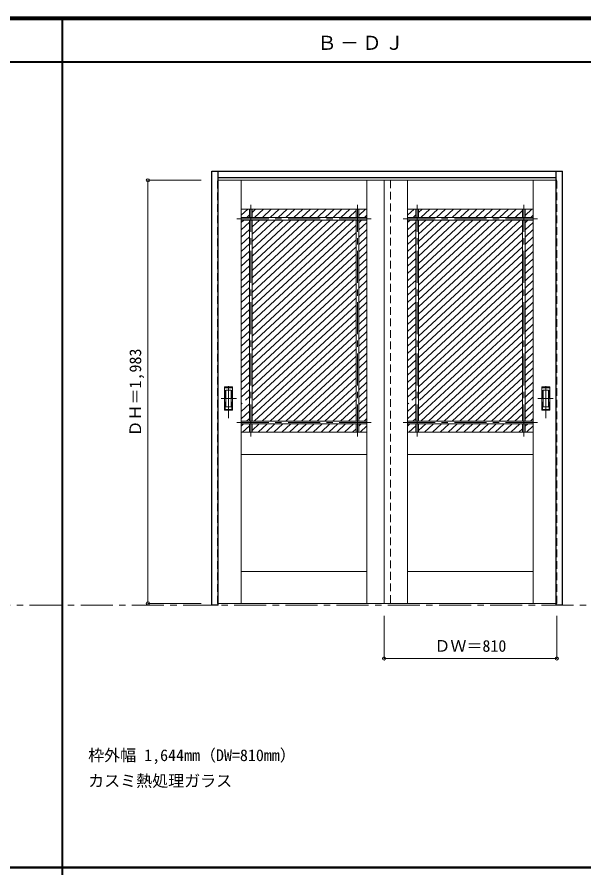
# Model space of a CAD drawing. Units: millimetres, scale not verified. Extents: x -6000 to 5700, y -4307 to 4260.
# Drawn here: x -2909 to -250, y 186 to 4175 of the extents above; entities that cross this region are included whole.
import ezdxf
from ezdxf.enums import TextEntityAlignment as Align

# ---------------------------------------------------------------- set-up
doc = ezdxf.new("R2010")
doc.units = ezdxf.units.MM
doc.header["$LTSCALE"] = 30
doc.header["$PDMODE"] = 32
doc.header["$PDSIZE"] = 15
doc.linetypes.add('CHAIN1', pattern=[8, 5, -1, 1, -1])
doc.linetypes.add('DASHED1', pattern=[1.8, 1.2, -0.6])
for name, color, linetype, lineweight in [('0-2_扉', 7, 'Continuous', 18), ('0-3_仕上げ', 3, 'Continuous', 25), ('0-6_引手', 7, 'Continuous', 18), ('0-B_寸法', 4, 'Continuous', 9), ('0-C_ハッチ', 4, 'Continuous', 9), ('F-1_枠', 6, 'Continuous', 40), ('F-A_文字', 7, 'CHAIN1', 18)]:
    doc.layers.add(name, color=color, linetype=linetype, lineweight=lineweight)
doc.layers.add('0-A_文字', color=7, linetype='Continuous')
doc.styles.add('ＭＳ ゴシック', font='')
doc.styles.get('ＭＳ ゴシック').set_extended_font_data('MS Gothic')

msp = doc.modelspace()

# ---------------------------------------------------------------- linework, layer by layer
at = {"layer": '0-2_扉', "color": 4, "linetype": 'DASHED1', "lineweight": 9}
for p, q in [((-1968, 1426.5), (-1968, 3409.5)), ((-1968, 3409.5), (-1965, 3409.5)), ((-378, 3409.5), (-381, 3409.5)), ((-378, 1426.5), (-378, 3409.5)), ((-1968, 1426.5), (-1965, 1426.5)), ((-378, 1426.5), (-381, 1426.5))]:
    msp.add_line(p, q, dxfattribs=at)
at = {"layer": '0-2_扉'}
for p, q in [((-1158, 3409.5), (-1965, 3409.5)), ((-1858, 3409.5), (-1858, 1426.5)), ((-1268, 3409.5), (-1268, 1426.5)), ((-1188, 3409.5), (-1188, 1426.5)), ((-1188, 3409.5), (-381, 3409.5)), ((-1078, 3409.5), (-1078, 1426.5)), ((-488, 3409.5), (-488, 1426.5)), ((-1268, 3274.5), (-1858, 3274.5)), ((-1819.25, 3274.5), (-1819.25, 3235.75)), ((-1806.75, 3274.5), (-1806.75, 3235.75)), ((-1319.25, 3274.5), (-1319.25, 3235.75)), ((-1306.75, 3274.5), (-1306.75, 3235.75)), ((-1078, 3274.5), (-488, 3274.5)), ((-1039.25, 3274.5), (-1039.25, 3235.75)), ((-1026.75, 3274.5), (-1026.75, 3235.75)), ((-539.25, 3274.5), (-539.25, 3235.75)), ((-526.75, 3274.5), (-526.75, 3235.75)), ((-1268, 3235.75), (-1858, 3235.75)), ((-1078, 3235.75), (-488, 3235.75)), ((-1268, 3223.25), (-1858, 3223.25)), ((-1819.25, 3223.25), (-1819.25, 2280.75)), ((-1806.75, 3223.25), (-1806.75, 2280.75)), ((-1319.25, 3223.25), (-1319.25, 2280.75)), ((-1306.75, 3223.25), (-1306.75, 2280.75)), ((-1078, 3223.25), (-488, 3223.25)), ((-1039.25, 3223.25), (-1039.25, 2280.75)), ((-1026.75, 3223.25), (-1026.75, 2280.75)), ((-539.25, 3223.25), (-539.25, 2280.75)), ((-526.75, 3223.25), (-526.75, 2280.75)), ((-1268, 2280.75), (-1858, 2280.75)), ((-1078, 2280.75), (-488, 2280.75)), ((-1268, 2268.25), (-1858, 2268.25)), ((-1819.25, 2268.25), (-1819.25, 2229.5)), ((-1806.75, 2268.25), (-1806.75, 2229.5)), ((-1319.25, 2268.25), (-1319.25, 2229.5)), ((-1306.75, 2268.25), (-1306.75, 2229.5)), ((-1078, 2268.25), (-488, 2268.25)), ((-1039.25, 2268.25), (-1039.25, 2229.5)), ((-1026.75, 2268.25), (-1026.75, 2229.5)), ((-539.25, 2268.25), (-539.25, 2229.5)), ((-526.75, 2268.25), (-526.75, 2229.5)), ((-1858, 2229.5), (-1268, 2229.5)), ((-488, 2229.5), (-1078, 2229.5)), ((-1268, 2124.5), (-1858, 2124.5)), ((-1078, 2124.5), (-488, 2124.5)), ((-1268, 1576.5), (-1858, 1576.5)), ((-1078, 1576.5), (-488, 1576.5)), ((-1158, 1426.5), (-1965, 1426.5)), ((-1188, 1426.5), (-381, 1426.5))]:
    msp.add_line(p, q, dxfattribs=at)
at = {"layer": '0-2_扉', "linetype": 'CHAIN1'}
for p, q in [((-1813, 2208.43), (-1813, 3295.07)), ((-1313, 2208.43), (-1313, 3295.07)), ((-1033, 2208.43), (-1033, 3295.07)), ((-533, 2208.43), (-533, 3295.07)), ((-1247.81, 3229.5), (-1877.8, 3229.5)), ((-1098.19, 3229.5), (-468.2, 3229.5)), ((-1247.81, 2274.5), (-1877.8, 2274.5)), ((-1098.19, 2274.5), (-468.2, 2274.5))]:
    msp.add_line(p, q, dxfattribs=at)
at = {"layer": '0-3_仕上げ'}
for p, q in [((-1995, 1418), (-1995, 3453)), ((-1995, 3453), (-351, 3453)), ((-1965, 1418), (-1965, 3453)), ((-381, 1427.04), (-381, 3453)), ((-351, 1418), (-351, 3453)), ((-1965, 3423), (-381, 3423)), ((-1965, 1418), (-1995, 1418))]:
    msp.add_line(p, q, dxfattribs=at)
at = {"layer": '0-3_仕上げ', "color": 4, "linetype": 'DASHED1', "lineweight": 9}
msp.add_line((-1158, 3409.5), (-1158, 1426.5), dxfattribs=at)
at = {"layer": '0-3_仕上げ'}
msp.add_lwpolyline([(-351, 1418), (-381, 1418), (-381, 1426.7)], dxfattribs=at)
at = {"layer": '0-6_引手'}
for p, q in [((-1936, 2441.4), (-1898, 2441.4)), ((-1936, 2331.4), (-1936, 2441.4)), ((-1898, 2331.4), (-1898, 2441.4)), ((-448, 2331.4), (-448, 2441.4)), ((-1929.5, 2425.4), (-1904.5, 2425.4)), ((-1929.5, 2347.4), (-1929.5, 2425.4)), ((-1904.5, 2347.4), (-1904.5, 2425.4)), ((-441.5, 2347.4), (-441.5, 2425.4)), ((-416.5, 2425.4), (-441.5, 2425.4)), ((-416.5, 2347.4), (-416.5, 2425.4)), ((-1936, 2331.4), (-1898, 2331.4)), ((-1929.5, 2347.4), (-1904.5, 2347.4)), ((-410, 2331.4), (-448, 2331.4)), ((-416.5, 2347.4), (-441.5, 2347.4))]:
    msp.add_line(p, q, dxfattribs=at)
at = {"layer": '0-6_引手', "linetype": 'CHAIN1'}
for p, q in [((-1917, 2294.17), (-1917, 2465.02)), ((-429, 2294.17), (-429, 2465.02)), ((-1878.93, 2386.4), (-1951.44, 2386.4)), ((-467.07, 2386.4), (-394.56, 2386.4))]:
    msp.add_line(p, q, dxfattribs=at)
at = {"layer": '0-6_引手', "linetype": 'DASHED1'}
for p, q in [((-1901, 2335.4), (-1901, 2437.4)), ((-413, 2437.4), (-445, 2437.4)), ((-413, 2335.4), (-413, 2437.4)), ((-1933, 2335.4), (-1901, 2335.4))]:
    msp.add_line(p, q, dxfattribs=at)
for points in [[(-1933, 2335.4), (-1933, 2437.4), (-1901, 2437.4)], [(-413, 2335.4), (-445, 2335.4), (-445, 2437.4)]]:
    msp.add_lwpolyline(points, dxfattribs=at)
at = {"layer": '0-6_引手'}
msp.add_lwpolyline([(-410, 2331.4), (-410, 2441.4), (-448, 2441.4)], dxfattribs=at)
at = {"layer": '0-B_寸法'}
for p, q in [((-2295, 3409.5), (-2045, 3409.5)), ((-2295, 3409.5), (-2295, 1426.5)), ((-2295, 1426.5), (-2045, 1426.5)), ((-1188, 1168), (-1188, 1368)), ((-378, 1168), (-378, 1368)), ((-1188, 1168), (-378, 1168))]:
    msp.add_line(p, q, dxfattribs=at)
at = {"layer": '0-B_寸法', "color": 7}
for p in [(-2295, 3409.5), (-2295, 1426.5), (-1188, 1168), (-378, 1168)]:
    msp.add_point(p, dxfattribs=at)
at = {"layer": '0-C_ハッチ'}
for p, q in [((-1826.65, 3274.5), (-1858, 3245.47)), ((-1789.86, 3274.5), (-1806.75, 3258.86)), ((-1753.06, 3274.5), (-1794.91, 3235.75)), ((-1716.26, 3274.5), (-1758.11, 3235.75)), ((-1679.47, 3274.5), (-1721.32, 3235.75)), ((-1642.67, 3274.5), (-1684.52, 3235.75)), ((-1605.87, 3274.5), (-1647.72, 3235.75)), ((-1569.08, 3274.5), (-1610.93, 3235.75)), ((-1532.28, 3274.5), (-1574.13, 3235.75)), ((-1495.48, 3274.5), (-1537.33, 3235.75)), ((-1458.69, 3274.5), (-1500.54, 3235.75)), ((-1421.89, 3274.5), (-1463.74, 3235.75)), ((-1385.09, 3274.5), (-1426.94, 3235.75)), ((-1348.29, 3274.5), (-1390.14, 3235.75)), ((-1274.7, 3274.5), (-1306.75, 3244.83)), ((-1046.65, 3274.5), (-1078, 3245.47)), ((-1009.86, 3274.5), (-1026.75, 3258.86)), ((-973.06, 3274.5), (-1014.91, 3235.75)), ((-936.26, 3274.5), (-978.11, 3235.75)), ((-899.47, 3274.5), (-941.32, 3235.75)), ((-862.67, 3274.5), (-904.52, 3235.75)), ((-825.87, 3274.5), (-867.72, 3235.75)), ((-789.08, 3274.5), (-830.93, 3235.75)), ((-752.28, 3274.5), (-794.13, 3235.75)), ((-715.48, 3274.5), (-757.33, 3235.75)), ((-678.69, 3274.5), (-720.54, 3235.75)), ((-641.89, 3274.5), (-683.74, 3235.75)), ((-605.09, 3274.5), (-646.94, 3235.75)), ((-568.29, 3274.5), (-610.14, 3235.75)), ((-494.7, 3274.5), (-526.75, 3244.83)), ((-1819.25, 3247.28), (-1831.71, 3235.75)), ((-1319.25, 3267.32), (-1353.35, 3235.75)), ((-1268, 3246.63), (-1279.75, 3235.75)), ((-1039.25, 3247.28), (-1051.71, 3235.75)), ((-539.25, 3267.32), (-573.35, 3235.75)), ((-488, 3246.63), (-499.75, 3235.75)), ((-1845.21, 3223.25), (-1858, 3211.4)), ((-1819.25, 3213.21), (-1858, 3177.33)), ((-1771.61, 3223.25), (-1806.75, 3190.72)), ((-1698.02, 3223.25), (-1806.75, 3122.57)), ((-1734.82, 3223.25), (-1806.75, 3156.64)), ((-1661.22, 3223.25), (-1806.75, 3088.5)), ((-1624.43, 3223.25), (-1806.75, 3054.43)), ((-1587.63, 3223.25), (-1806.75, 3020.36)), ((-1550.83, 3223.25), (-1806.75, 2986.29)), ((-1514.04, 3223.25), (-1806.75, 2952.22)), ((-1477.24, 3223.25), (-1806.75, 2918.15)), ((-1440.44, 3223.25), (-1806.75, 2884.08)), ((-1403.64, 3223.25), (-1806.75, 2850)), ((-1366.85, 3223.25), (-1806.75, 2815.93)), ((-1330.05, 3223.25), (-1806.75, 2781.86)), ((-1319.25, 3199.18), (-1806.75, 2747.79)), ((-1293.25, 3223.25), (-1306.75, 3210.75)), ((-1268, 3212.56), (-1306.75, 3176.68)), ((-1065.21, 3223.25), (-1078, 3211.4)), ((-1039.25, 3213.21), (-1078, 3177.33)), ((-991.61, 3223.25), (-1026.75, 3190.72)), ((-918.02, 3223.25), (-1026.75, 3122.57)), ((-954.82, 3223.25), (-1026.75, 3156.64)), ((-881.22, 3223.25), (-1026.75, 3088.5)), ((-844.43, 3223.25), (-1026.75, 3054.43)), ((-807.63, 3223.25), (-1026.75, 3020.36)), ((-770.83, 3223.25), (-1026.75, 2986.29)), ((-734.04, 3223.25), (-1026.75, 2952.22)), ((-697.24, 3223.25), (-1026.75, 2918.15)), ((-660.44, 3223.25), (-1026.75, 2884.08)), ((-623.64, 3223.25), (-1026.75, 2850)), ((-586.85, 3223.25), (-1026.75, 2815.93)), ((-550.05, 3223.25), (-1026.75, 2781.86)), ((-539.25, 3199.18), (-1026.75, 2747.79)), ((-513.25, 3223.25), (-526.75, 3210.75)), ((-488, 3212.56), (-526.75, 3176.68)), ((-1819.25, 3179.14), (-1858, 3143.26)), ((-1319.25, 3165.11), (-1806.75, 2713.72)), ((-1268, 3178.49), (-1306.75, 3142.61)), ((-1039.25, 3179.14), (-1078, 3143.26)), ((-539.25, 3165.11), (-1026.75, 2713.72)), ((-488, 3178.49), (-526.75, 3142.61)), ((-1819.25, 3145.07), (-1858, 3109.19)), ((-1319.25, 3131.04), (-1806.75, 2679.65)), ((-1268, 3144.42), (-1306.75, 3108.54)), ((-1039.25, 3145.07), (-1078, 3109.19)), ((-539.25, 3131.04), (-1026.75, 2679.65)), ((-488, 3144.42), (-526.75, 3108.54)), ((-1819.25, 3111), (-1858, 3075.12)), ((-1819.25, 3076.93), (-1858, 3041.05)), ((-1319.25, 3096.97), (-1806.75, 2645.58)), ((-1268, 3110.35), (-1306.75, 3074.47)), ((-1268, 3076.28), (-1306.75, 3040.4)), ((-1039.25, 3111), (-1078, 3075.12)), ((-1039.25, 3076.93), (-1078, 3041.05)), ((-539.25, 3096.97), (-1026.75, 2645.58)), ((-488, 3110.35), (-526.75, 3074.47)), ((-488, 3076.28), (-526.75, 3040.4)), ((-1819.25, 3042.86), (-1858, 3006.98)), ((-1319.25, 3062.9), (-1806.75, 2611.51)), ((-1268, 3042.21), (-1306.75, 3006.33)), ((-1039.25, 3042.86), (-1078, 3006.98)), ((-539.25, 3062.9), (-1026.75, 2611.51)), ((-488, 3042.21), (-526.75, 3006.33)), ((-1819.25, 3008.79), (-1858, 2972.91)), ((-1319.25, 3028.82), (-1806.75, 2577.44)), ((-1319.25, 2994.75), (-1806.75, 2543.36)), ((-1268, 3008.14), (-1306.75, 2972.26)), ((-1039.25, 3008.79), (-1078, 2972.91)), ((-539.25, 3028.82), (-1026.75, 2577.44)), ((-539.25, 2994.75), (-1026.75, 2543.36)), ((-488, 3008.14), (-526.75, 2972.26)), ((-1819.25, 2974.71), (-1858, 2938.83)), ((-1319.25, 2960.68), (-1806.75, 2509.29)), ((-1268, 2974.07), (-1306.75, 2938.19)), ((-1039.25, 2974.71), (-1078, 2938.83)), ((-539.25, 2960.68), (-1026.75, 2509.29)), ((-488, 2974.07), (-526.75, 2938.19)), ((-1819.25, 2940.64), (-1858, 2904.76)), ((-1319.25, 2926.61), (-1806.75, 2475.22)), ((-1268, 2939.99), (-1306.75, 2904.11)), ((-1039.25, 2940.64), (-1078, 2904.76)), ((-539.25, 2926.61), (-1026.75, 2475.22)), ((-488, 2939.99), (-526.75, 2904.11)), ((-1819.25, 2906.57), (-1858, 2870.69)), ((-1819.25, 2872.5), (-1858, 2836.62)), ((-1319.25, 2892.54), (-1806.75, 2441.15)), ((-1268, 2905.92), (-1306.75, 2870.04)), ((-1039.25, 2906.57), (-1078, 2870.69)), ((-1039.25, 2872.5), (-1078, 2836.62)), ((-539.25, 2892.54), (-1026.75, 2441.15)), ((-488, 2905.92), (-526.75, 2870.04)), ((-1819.25, 2838.43), (-1858, 2802.55)), ((-1319.25, 2858.47), (-1806.75, 2407.08)), ((-1268, 2871.85), (-1306.75, 2835.97)), ((-1268, 2837.78), (-1306.75, 2801.9)), ((-1039.25, 2838.43), (-1078, 2802.55)), ((-539.25, 2858.47), (-1026.75, 2407.08)), ((-488, 2871.85), (-526.75, 2835.97)), ((-488, 2837.78), (-526.75, 2801.9)), ((-1819.25, 2804.36), (-1858, 2768.48)), ((-1319.25, 2824.4), (-1800.85, 2378.47)), ((-1268, 2803.71), (-1306.75, 2767.83)), ((-1039.25, 2804.36), (-1078, 2768.48)), ((-539.25, 2824.4), (-1020.85, 2378.47)), ((-488, 2803.71), (-526.75, 2767.83)), ((-1819.25, 2770.29), (-1858, 2734.41)), ((-1319.25, 2790.33), (-1806.75, 2338.94)), ((-1319.25, 2756.26), (-1806.75, 2304.87)), ((-1268, 2769.64), (-1306.75, 2733.76)), ((-1039.25, 2770.29), (-1078, 2734.41)), ((-539.25, 2790.33), (-1026.75, 2338.94)), ((-539.25, 2756.26), (-1026.75, 2304.87)), ((-488, 2769.64), (-526.75, 2733.76)), ((-1819.25, 2736.22), (-1858, 2700.34)), ((-1319.25, 2722.19), (-1796, 2280.75)), ((-1268, 2735.57), (-1306.75, 2699.69)), ((-1039.25, 2736.22), (-1078, 2700.34)), ((-539.25, 2722.19), (-1016, 2280.75)), ((-488, 2735.57), (-526.75, 2699.69)), ((-1819.25, 2702.15), (-1858, 2666.27)), ((-1319.25, 2688.11), (-1759.2, 2280.75)), ((-1268, 2701.5), (-1306.75, 2665.62)), ((-1039.25, 2702.15), (-1078, 2666.27)), ((-539.25, 2688.11), (-979.2, 2280.75)), ((-488, 2701.5), (-526.75, 2665.62)), ((-1819.25, 2668.08), (-1858, 2632.2)), ((-1819.25, 2634), (-1858, 2598.12)), ((-1319.25, 2654.04), (-1722.41, 2280.75)), ((-1268, 2667.43), (-1306.75, 2631.55)), ((-1268, 2633.35), (-1306.75, 2597.48)), ((-1039.25, 2668.08), (-1078, 2632.2)), ((-1039.25, 2634), (-1078, 2598.12)), ((-539.25, 2654.04), (-942.41, 2280.75)), ((-488, 2667.43), (-526.75, 2631.55)), ((-488, 2633.35), (-526.75, 2597.48)), ((-1819.25, 2599.93), (-1858, 2564.05)), ((-1319.25, 2619.97), (-1685.61, 2280.75)), ((-1268, 2599.28), (-1306.75, 2563.4)), ((-1039.25, 2599.93), (-1078, 2564.05)), ((-539.25, 2619.97), (-905.61, 2280.75)), ((-488, 2599.28), (-526.75, 2563.4)), ((-1819.25, 2565.86), (-1858, 2529.98)), ((-1319.25, 2585.9), (-1648.81, 2280.75)), ((-1268, 2565.21), (-1306.75, 2529.33)), ((-1039.25, 2565.86), (-1078, 2529.98)), ((-539.25, 2585.9), (-868.81, 2280.75)), ((-488, 2565.21), (-526.75, 2529.33)), ((-1819.25, 2531.79), (-1858, 2495.91)), ((-1319.25, 2551.83), (-1612.02, 2280.75)), ((-1319.25, 2517.76), (-1575.22, 2280.75)), ((-1268, 2531.14), (-1306.75, 2495.26)), ((-1039.25, 2531.79), (-1078, 2495.91)), ((-539.25, 2551.83), (-832.02, 2280.75)), ((-539.25, 2517.76), (-795.22, 2280.75)), ((-488, 2531.14), (-526.75, 2495.26)), ((-1819.25, 2497.72), (-1858, 2461.84)), ((-1319.25, 2483.69), (-1538.42, 2280.75)), ((-1268, 2497.07), (-1306.75, 2461.19)), ((-1039.25, 2497.72), (-1078, 2461.84)), ((-539.25, 2483.69), (-758.42, 2280.75)), ((-488, 2497.07), (-526.75, 2461.19)), ((-1819.25, 2463.65), (-1858, 2427.77)), ((-1319.25, 2449.62), (-1501.63, 2280.75)), ((-1268, 2463), (-1306.75, 2427.12)), ((-1039.25, 2463.65), (-1078, 2427.77)), ((-539.25, 2449.62), (-721.63, 2280.75)), ((-488, 2463), (-526.75, 2427.12)), ((-1819.25, 2429.58), (-1858, 2393.7)), ((-1819.25, 2395.51), (-1837.08, 2379)), ((-1319.25, 2415.55), (-1464.83, 2280.75)), ((-1268, 2428.93), (-1306.75, 2393.05)), ((-1268, 2394.86), (-1306.75, 2358.98)), ((-1039.25, 2429.58), (-1078, 2393.7)), ((-1039.25, 2395.51), (-1057.08, 2379)), ((-539.25, 2415.55), (-684.83, 2280.75)), ((-488, 2428.93), (-526.75, 2393.05)), ((-488, 2394.86), (-526.75, 2358.98)), ((-1852.2, 2365), (-1858, 2359.63)), ((-1819.25, 2361.44), (-1858, 2325.56)), ((-1319.25, 2381.47), (-1428.03, 2280.75)), ((-1268, 2360.79), (-1306.75, 2324.91)), ((-1072.2, 2365), (-1078, 2359.63)), ((-1039.25, 2361.44), (-1078, 2325.56)), ((-539.25, 2381.47), (-648.03, 2280.75)), ((-488, 2360.79), (-526.75, 2324.91)), ((-1819.25, 2327.36), (-1858, 2291.48)), ((-1319.25, 2347.4), (-1391.24, 2280.75)), ((-1268, 2326.72), (-1306.75, 2290.84)), ((-1039.25, 2327.36), (-1078, 2291.48)), ((-539.25, 2347.4), (-611.24, 2280.75)), ((-488, 2326.72), (-526.75, 2290.84)), ((-1819.25, 2293.29), (-1832.8, 2280.75)), ((-1319.25, 2313.33), (-1354.44, 2280.75)), ((-1268, 2292.64), (-1280.85, 2280.75)), ((-1039.25, 2293.29), (-1052.8, 2280.75)), ((-539.25, 2313.33), (-574.44, 2280.75)), ((-488, 2292.64), (-500.85, 2280.75)), ((-1846.3, 2268.25), (-1858, 2257.41)), ((-1819.25, 2259.22), (-1851.35, 2229.5)), ((-1772.7, 2268.25), (-1806.75, 2236.73)), ((-1735.91, 2268.25), (-1777.76, 2229.5)), ((-1699.11, 2268.25), (-1740.96, 2229.5)), ((-1662.31, 2268.25), (-1704.16, 2229.5)), ((-1625.52, 2268.25), (-1667.37, 2229.5)), ((-1588.72, 2268.25), (-1630.57, 2229.5)), ((-1551.92, 2268.25), (-1593.77, 2229.5)), ((-1515.13, 2268.25), (-1556.98, 2229.5)), ((-1478.33, 2268.25), (-1520.18, 2229.5)), ((-1441.53, 2268.25), (-1483.38, 2229.5)), ((-1404.74, 2268.25), (-1446.59, 2229.5)), ((-1367.94, 2268.25), (-1409.79, 2229.5)), ((-1331.14, 2268.25), (-1372.99, 2229.5)), ((-1319.25, 2245.19), (-1336.2, 2229.5)), ((-1294.35, 2268.25), (-1306.75, 2256.76)), ((-1268, 2258.57), (-1299.4, 2229.5)), ((-1066.3, 2268.25), (-1078, 2257.41)), ((-1039.25, 2259.22), (-1071.35, 2229.5)), ((-992.7, 2268.25), (-1026.75, 2236.73)), ((-955.91, 2268.25), (-997.76, 2229.5)), ((-919.11, 2268.25), (-960.96, 2229.5)), ((-882.31, 2268.25), (-924.16, 2229.5)), ((-845.52, 2268.25), (-887.37, 2229.5)), ((-808.72, 2268.25), (-850.57, 2229.5)), ((-771.92, 2268.25), (-813.77, 2229.5)), ((-735.13, 2268.25), (-776.98, 2229.5)), ((-698.33, 2268.25), (-740.18, 2229.5)), ((-661.53, 2268.25), (-703.38, 2229.5)), ((-624.74, 2268.25), (-666.59, 2229.5)), ((-587.94, 2268.25), (-629.79, 2229.5)), ((-551.14, 2268.25), (-592.99, 2229.5)), ((-539.25, 2245.19), (-556.2, 2229.5)), ((-514.35, 2268.25), (-526.75, 2256.76)), ((-488, 2258.57), (-519.4, 2229.5))]:
    msp.add_line(p, q, dxfattribs=at)
at = {"layer": 'F-1_枠'}
for p, q in [((-6000, 4175), (5700, 4175)), ((-6000, 4170), (5700, 4170)), ((-6000, 4165), (5700, 4165)), ((-2695, -3790), (-2695, 4175)), ((-6000, 3965), (5700, 3965)), ((-6000, 190.5), (5700, 190.5)), ((-6000, 187.5), (5700, 187.5))]:
    msp.add_line(p, q, dxfattribs=at)
at = {"layer": 'F-A_文字'}
msp.add_line((-5490, 1418), (5690, 1418), dxfattribs=at)

# ---------------------------------------------------------------- texts
at = {"layer": '0-A_文字', "style": 'ＭＳ ゴシック'}
for s, p in [('枠外幅 1,644mm（DW=810mm）', (-2575, 670.5)), ('カスミ熱処理ガラス', (-2575, 550.5))]:
    msp.add_text(s, height=54.99, dxfattribs=at).set_placement(p, align=Align.BOTTOM_LEFT)
at = {"layer": '0-A_文字', "insert": (-1500, 4020), "char_height": 65.98, "attachment_point": 7, "style": 'ＭＳ ゴシック'}
msp.add_mtext('\\T1.17;Ｂ－ＤＪ', dxfattribs=at)
at = {"layer": '0-B_寸法', "color": 7, "style": 'ＭＳ ゴシック'}
msp.add_text('ＤＨ＝1,983', height=54.99, rotation=90, dxfattribs=at).set_placement((-2310, 2208.75), align=Align.BOTTOM_LEFT)
msp.add_text('ＤＷ＝810', height=54.99, dxfattribs=at).set_placement((-951.75, 1183), align=Align.BOTTOM_LEFT)

doc.saveas('drawing.dxf')
